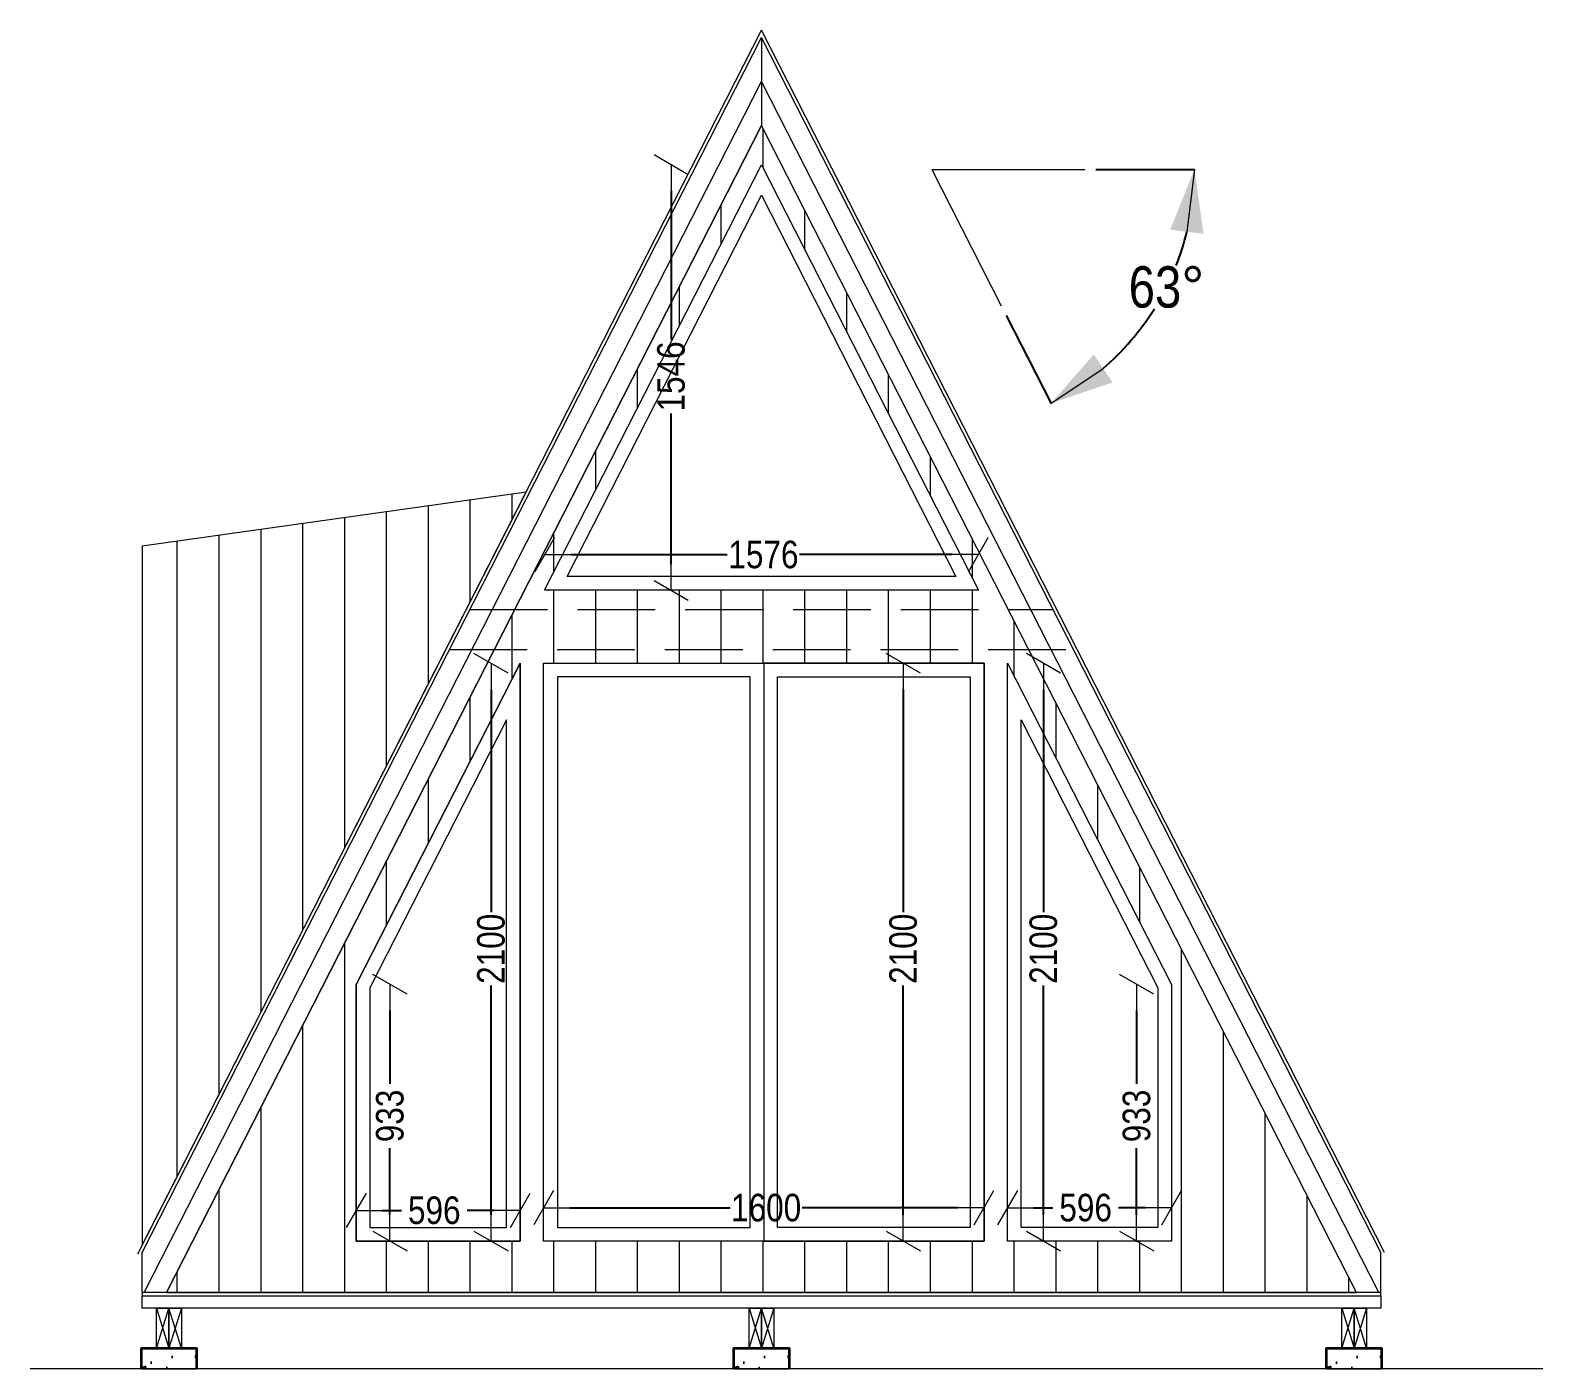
# Model space of a CAD drawing. Header units: millimetres. Extents: x -435615 to -398389, y 64121 to 101077.
# Drawn here: x -403884 to -398389, y 88103 to 92967 of the extents above; entities that cross this region are included whole.
import ezdxf

# ---------------------------------------------------------------- set-up
doc = ezdxf.new("R2010")
doc.units = ezdxf.units.MM
doc.header["$MEASUREMENT"] = 0
doc.linetypes.add('Hidden Line', pattern=[391.222223, 282.222223, -109])
for name, color, linetype, lineweight in [('2D Drafting - General_Pen_No__1', 7, 'Continuous', 13), ('2D Drafting - General_Pen_No__6', 5, 'Continuous', 35), ('A-raam_Pen_No__1', 7, 'Continuous', 13), ('vundament_Pen_No__1', 7, 'Continuous', 13), ('vundament_Pen_No__7', 7, 'Continuous', 35)]:
    doc.layers.add(name, color=color, linetype=linetype, lineweight=lineweight)
doc.layers.add('Dimensioning - General', color=7, linetype='Continuous')
doc.styles.add('GENERATED_STYLE_1', font='techl___.ttf')
doc.dimstyles.new('GENERATED_STYLE__3', dxfattribs={"dimtxt": 100, "dimasz": 95, "dimexe": 0.18, "dimexo": 0.0625, "dimgap": 0.09, "dimtad": 0, "dimdec": 0, "dimzin": 0, "dimdsep": 46, "dimtxsty": 'GENERATED_STYLE_1', "dimblk": 'ARROWHEAD_2', "dimblk1": 'ARROWHEAD_2', "dimblk2": 'ARROWHEAD_2', "dimcen": 0.09, "dimse1": 1, "dimse2": 1, "dimclrd": 7, "dimclre": 7, "dimclrt": 7, "dimadec": 0, "dimazin": 0, "dimtfac": 1, "dimtdec": 4, "dimtmove": 0, "dimatfit": 3, "dimfxl": 1, "dimtolj": 1, "dimtzin": 0, "dimarcsym": 0})
doc.dimstyles.new('GENERATED_STYLE__4', dxfattribs={"dimtxt": 100, "dimasz": 95, "dimexe": 0.18, "dimexo": 0.0625, "dimgap": 0.09, "dimtad": 0, "dimtih": 1, "dimtoh": 1, "dimdec": 0, "dimzin": 0, "dimdsep": 46, "dimtxsty": 'GENERATED_STYLE_1', "dimblk": 'ARROWHEAD_2', "dimblk1": 'ARROWHEAD_2', "dimblk2": 'ARROWHEAD_2', "dimcen": 0.09, "dimse1": 1, "dimse2": 1, "dimclrd": 7, "dimclre": 7, "dimclrt": 7, "dimadec": 0, "dimazin": 0, "dimtfac": 1, "dimtdec": 4, "dimtmove": 0, "dimatfit": 3, "dimfxl": 1, "dimtolj": 1, "dimtzin": 0, "dimarcsym": 0})
doc.dimstyles.new('GENERATED_STYLE__5', dxfattribs={"dimtxt": 150, "dimasz": 228, "dimexe": 0.18, "dimexo": 40, "dimgap": 0.09, "dimtad": 1, "dimtih": 1, "dimtoh": 1, "dimdec": 0, "dimzin": 0, "dimdsep": 46, "dimtxsty": 'GENERATED_STYLE_1', "dimblk": 'ARROWHEAD_5', "dimblk1": 'ARROWHEAD_5', "dimblk2": 'ARROWHEAD_5', "dimcen": 0.09, "dimclrd": 7, "dimclre": 7, "dimclrt": 7, "dimadec": 0, "dimazin": 0, "dimtfac": 1, "dimtdec": 4, "dimtmove": 0, "dimatfit": 3, "dimfxl": 1, "dimtolj": 1, "dimtzin": 0, "dimarcsym": 0})
pattern_1 = [(90, (-17573.54, 20649.62), (-152, 0), [])]

# ---------------------------------------------------------------- blocks, each defined once
blk = doc.blocks.new('ARROWHEAD_2')
at = {"color": 0, "linetype": 'Continuous', "lineweight": 0}
for p, q in [((-0.378, -0.655), (0.378, 0.655)), ((0, 0), (-1, 0))]:
    blk.add_line(p, q, dxfattribs=at)
blk = doc.blocks.new('*D320')
at = {"layer": 'Defpoints', "color": 0, "linetype": 'Continuous', "transparency": 16777216}
for p in [(-402209.7, 90666.9), (-402103.8, 90666.9), (-402103.8, 88566.9)]:
    blk.add_point(p, dxfattribs=at)
at = {"layer": 'Dimensioning - General', "color": 7, "linetype": 'Continuous', "lineweight": -2, "transparency": 16777216}
for p, q in [((-402209.7, 90571.9), (-402209.7, 89762.7)), ((-402209.7, 88661.9), (-402209.7, 89495.6))]:
    blk.add_line(p, q, dxfattribs=at)
at = {"layer": 'Dimensioning - General', "color": 7, "linetype": 'Continuous', "lineweight": -2, "transparency": 16777216, "xscale": 95, "yscale": 95, "zscale": 95}
for p, rotation in [((-402209.7, 90666.9), 90), ((-402209.7, 88566.9), 270)]:
    blk.add_blockref('ARROWHEAD_2', p, dxfattribs=dict(at, rotation=rotation))
at = {"layer": 'Dimensioning - General', "color": 7, "linetype": 'Continuous', "lineweight": 13, "transparency": 16777216, "insert": (-402209.7, 89629.1), "char_height": 100, "attachment_point": 5, "rotation": 90, "style": 'GENERATED_STYLE_1'}
blk.add_mtext('\\A1;2100', dxfattribs=at)
blk = doc.blocks.new('*D321')
at = {"layer": 'Defpoints', "color": 0, "linetype": 'Continuous', "transparency": 16777216}
for p in [(-402103.8, 88678.5), (-402699.9, 88566.9), (-402103.8, 88566.9)]:
    blk.add_point(p, dxfattribs=at)
at = {"layer": 'Dimensioning - General', "color": 7, "linetype": 'Continuous', "lineweight": -2, "transparency": 16777216}
for p, q in [((-402604.9, 88678.5), (-402535.3, 88678.5)), ((-402198.8, 88678.5), (-402296.8, 88678.5))]:
    blk.add_line(p, q, dxfattribs=at)
at = {"layer": 'Dimensioning - General', "color": 7, "linetype": 'Continuous', "lineweight": -2, "transparency": 16777216, "xscale": 95, "yscale": 95, "zscale": 95, "rotation": 180}
blk.add_blockref('ARROWHEAD_2', (-402699.9, 88678.5), dxfattribs=at)
at = {"layer": 'Dimensioning - General', "color": 7, "linetype": 'Continuous', "lineweight": -2, "transparency": 16777216, "xscale": 95, "yscale": 95, "zscale": 95}
blk.add_blockref('ARROWHEAD_2', (-402103.8, 88678.5), dxfattribs=at)
at = {"layer": 'Dimensioning - General', "color": 7, "linetype": 'Continuous', "lineweight": 13, "transparency": 16777216, "insert": (-402416, 88678.5), "char_height": 100, "attachment_point": 5, "style": 'GENERATED_STYLE_1'}
blk.add_mtext('\\A1;596', dxfattribs=at)
blk = doc.blocks.new('*D322')
at = {"layer": 'Defpoints', "color": 0, "linetype": 'Continuous', "transparency": 16777216}
for p in [(-402699.9, 89499.8), (-402577.1, 89499.8), (-402699.9, 88566.9)]:
    blk.add_point(p, dxfattribs=at)
at = {"layer": 'Dimensioning - General', "color": 7, "linetype": 'Continuous', "lineweight": -2, "transparency": 16777216}
for p, q in [((-402577.1, 89404.8), (-402577.1, 89138.6)), ((-402577.1, 88661.9), (-402577.1, 88904.7))]:
    blk.add_line(p, q, dxfattribs=at)
at = {"layer": 'Dimensioning - General', "color": 7, "linetype": 'Continuous', "lineweight": -2, "transparency": 16777216, "xscale": 95, "yscale": 95, "zscale": 95}
for p, rotation in [((-402577.1, 89499.8), 90), ((-402577.1, 88566.9), 270)]:
    blk.add_blockref('ARROWHEAD_2', p, dxfattribs=dict(at, rotation=rotation))
at = {"layer": 'Dimensioning - General', "color": 7, "linetype": 'Continuous', "lineweight": 13, "transparency": 16777216, "insert": (-402577.1, 89021.7), "char_height": 100, "attachment_point": 5, "rotation": 90, "style": 'GENERATED_STYLE_1'}
blk.add_mtext('\\A1;933', dxfattribs=at)
blk = doc.blocks.new('*D323')
at = {"layer": 'Defpoints', "color": 0, "linetype": 'Continuous', "transparency": 16777216}
for p in [(-400439.4, 91061.5), (-402015.1, 90931.9), (-400439.4, 90931.9)]:
    blk.add_point(p, dxfattribs=at)
at = {"layer": 'Dimensioning - General', "color": 7, "linetype": 'Continuous', "lineweight": -2, "transparency": 16777216}
for p, q in [((-401920.1, 91061.5), (-401351.9, 91061.5)), ((-400534.4, 91061.5), (-401088.8, 91061.5))]:
    blk.add_line(p, q, dxfattribs=at)
at = {"layer": 'Dimensioning - General', "color": 7, "linetype": 'Continuous', "lineweight": -2, "transparency": 16777216, "xscale": 95, "yscale": 95, "zscale": 95, "rotation": 180}
blk.add_blockref('ARROWHEAD_2', (-402015.1, 91061.5), dxfattribs=at)
at = {"layer": 'Dimensioning - General', "color": 7, "linetype": 'Continuous', "lineweight": -2, "transparency": 16777216, "xscale": 95, "yscale": 95, "zscale": 95}
blk.add_blockref('ARROWHEAD_2', (-400439.4, 91061.5), dxfattribs=at)
at = {"layer": 'Dimensioning - General', "color": 7, "linetype": 'Continuous', "lineweight": 13, "transparency": 16777216, "insert": (-401220.3, 91061.5), "char_height": 100, "attachment_point": 5, "style": 'GENERATED_STYLE_1'}
blk.add_mtext('\\A1;1576', dxfattribs=at)
blk = doc.blocks.new('*D324')
at = {"layer": 'Defpoints', "color": 0, "linetype": 'Continuous', "transparency": 16777216}
for p in [(-401555.6, 92478.2), (-401227.3, 92478.2), (-400439.4, 90931.9)]:
    blk.add_point(p, dxfattribs=at)
at = {"layer": 'Dimensioning - General', "color": 7, "linetype": 'Continuous', "lineweight": -2, "transparency": 16777216}
for p, q in [((-401555.6, 92383.2), (-401555.6, 91843.7)), ((-401555.6, 91026.9), (-401555.6, 91574.5))]:
    blk.add_line(p, q, dxfattribs=at)
at = {"layer": 'Dimensioning - General', "color": 7, "linetype": 'Continuous', "lineweight": -2, "transparency": 16777216, "xscale": 95, "yscale": 95, "zscale": 95}
for p, rotation in [((-401555.6, 92478.2), 90), ((-401555.6, 90931.9), 270)]:
    blk.add_blockref('ARROWHEAD_2', p, dxfattribs=dict(at, rotation=rotation))
at = {"layer": 'Dimensioning - General', "color": 7, "linetype": 'Continuous', "lineweight": 13, "transparency": 16777216, "insert": (-401555.6, 91709.1), "char_height": 100, "attachment_point": 5, "rotation": 90, "style": 'GENERATED_STYLE_1'}
blk.add_mtext('\\A1;1546', dxfattribs=at)
blk = doc.blocks.new('*D325')
at = {"layer": 'Defpoints', "color": 0, "linetype": 'Continuous', "transparency": 16777216}
for p in [(-400333.8, 90666.9), (-400203.1, 90666.9), (-400333.8, 88566.9)]:
    blk.add_point(p, dxfattribs=at)
at = {"layer": 'Dimensioning - General', "color": 7, "linetype": 'Continuous', "lineweight": -2, "transparency": 16777216}
for p, q in [((-400203.1, 90571.9), (-400203.1, 89762.7)), ((-400203.1, 88661.9), (-400203.1, 89495.6))]:
    blk.add_line(p, q, dxfattribs=at)
at = {"layer": 'Dimensioning - General', "color": 7, "linetype": 'Continuous', "lineweight": -2, "transparency": 16777216, "xscale": 95, "yscale": 95, "zscale": 95}
for p, rotation in [((-400203.1, 90666.9), 90), ((-400203.1, 88566.9), 270)]:
    blk.add_blockref('ARROWHEAD_2', p, dxfattribs=dict(at, rotation=rotation))
at = {"layer": 'Dimensioning - General', "color": 7, "linetype": 'Continuous', "lineweight": 13, "transparency": 16777216, "insert": (-400203.1, 89629.1), "char_height": 100, "attachment_point": 5, "rotation": 90, "style": 'GENERATED_STYLE_1'}
blk.add_mtext('\\A1;2100', dxfattribs=at)
blk = doc.blocks.new('*D326')
at = {"layer": 'Defpoints', "color": 0, "linetype": 'Continuous', "transparency": 16777216}
for p in [(-399737.8, 88688), (-400333.8, 88566.9), (-399737.8, 88566.9)]:
    blk.add_point(p, dxfattribs=at)
at = {"layer": 'Dimensioning - General', "color": 7, "linetype": 'Continuous', "lineweight": -2, "transparency": 16777216}
for p, q in [((-400238.8, 88688), (-400169.2, 88688)), ((-399832.8, 88688), (-399930.7, 88688))]:
    blk.add_line(p, q, dxfattribs=at)
at = {"layer": 'Dimensioning - General', "color": 7, "linetype": 'Continuous', "lineweight": -2, "transparency": 16777216, "xscale": 95, "yscale": 95, "zscale": 95, "rotation": 180}
blk.add_blockref('ARROWHEAD_2', (-400333.8, 88688), dxfattribs=at)
at = {"layer": 'Dimensioning - General', "color": 7, "linetype": 'Continuous', "lineweight": -2, "transparency": 16777216, "xscale": 95, "yscale": 95, "zscale": 95}
blk.add_blockref('ARROWHEAD_2', (-399737.8, 88688), dxfattribs=at)
at = {"layer": 'Dimensioning - General', "color": 7, "linetype": 'Continuous', "lineweight": 13, "transparency": 16777216, "insert": (-400049.9, 88688), "char_height": 100, "attachment_point": 5, "style": 'GENERATED_STYLE_1'}
blk.add_mtext('\\A1;596', dxfattribs=at)
blk = doc.blocks.new('*D327')
at = {"layer": 'Defpoints', "color": 0, "linetype": 'Continuous', "transparency": 16777216}
for p in [(-399864.7, 89499.8), (-399737.8, 89499.8), (-399737.8, 88566.9)]:
    blk.add_point(p, dxfattribs=at)
at = {"layer": 'Dimensioning - General', "color": 7, "linetype": 'Continuous', "lineweight": -2, "transparency": 16777216}
for p, q in [((-399864.7, 89404.8), (-399864.7, 89138.6)), ((-399864.7, 88661.9), (-399864.7, 88904.7))]:
    blk.add_line(p, q, dxfattribs=at)
at = {"layer": 'Dimensioning - General', "color": 7, "linetype": 'Continuous', "lineweight": -2, "transparency": 16777216, "xscale": 95, "yscale": 95, "zscale": 95}
for p, rotation in [((-399864.7, 89499.8), 90), ((-399864.7, 88566.9), 270)]:
    blk.add_blockref('ARROWHEAD_2', p, dxfattribs=dict(at, rotation=rotation))
at = {"layer": 'Dimensioning - General', "color": 7, "linetype": 'Continuous', "lineweight": 13, "transparency": 16777216, "insert": (-399864.7, 89021.7), "char_height": 100, "attachment_point": 5, "rotation": 90, "style": 'GENERATED_STYLE_1'}
blk.add_mtext('\\A1;933', dxfattribs=at)
blk = doc.blocks.new('*D328')
at = {"layer": 'Defpoints', "color": 0, "linetype": 'Continuous', "transparency": 16777216}
for p in [(-400418.8, 88688), (-402018.8, 88566.9), (-400418.8, 88566.9)]:
    blk.add_point(p, dxfattribs=at)
at = {"layer": 'Dimensioning - General', "color": 7, "linetype": 'Continuous', "lineweight": -2, "transparency": 16777216}
for p, q in [((-401923.8, 88688), (-401341.6, 88688)), ((-400513.8, 88688), (-401079.3, 88688))]:
    blk.add_line(p, q, dxfattribs=at)
at = {"layer": 'Dimensioning - General', "color": 7, "linetype": 'Continuous', "lineweight": -2, "transparency": 16777216, "xscale": 95, "yscale": 95, "zscale": 95, "rotation": 180}
blk.add_blockref('ARROWHEAD_2', (-402018.8, 88688), dxfattribs=at)
at = {"layer": 'Dimensioning - General', "color": 7, "linetype": 'Continuous', "lineweight": -2, "transparency": 16777216, "xscale": 95, "yscale": 95, "zscale": 95}
blk.add_blockref('ARROWHEAD_2', (-400418.8, 88688), dxfattribs=at)
at = {"layer": 'Dimensioning - General', "color": 7, "linetype": 'Continuous', "lineweight": 13, "transparency": 16777216, "insert": (-401210.5, 88688), "char_height": 100, "attachment_point": 5, "style": 'GENERATED_STYLE_1'}
blk.add_mtext('\\A1;1600', dxfattribs=at)
blk = doc.blocks.new('*D329')
at = {"layer": 'Defpoints', "color": 0, "linetype": 'Continuous', "transparency": 16777216}
for p in [(-400712.5, 90666.9), (-400418.8, 90666.9), (-400418.8, 88566.9)]:
    blk.add_point(p, dxfattribs=at)
at = {"layer": 'Dimensioning - General', "color": 7, "linetype": 'Continuous', "lineweight": -2, "transparency": 16777216}
for p, q in [((-400712.5, 90571.9), (-400712.5, 89762.7)), ((-400712.5, 88661.9), (-400712.5, 89495.6))]:
    blk.add_line(p, q, dxfattribs=at)
at = {"layer": 'Dimensioning - General', "color": 7, "linetype": 'Continuous', "lineweight": -2, "transparency": 16777216, "xscale": 95, "yscale": 95, "zscale": 95}
for p, rotation in [((-400712.5, 90666.9), 90), ((-400712.5, 88566.9), 270)]:
    blk.add_blockref('ARROWHEAD_2', p, dxfattribs=dict(at, rotation=rotation))
at = {"layer": 'Dimensioning - General', "color": 7, "linetype": 'Continuous', "lineweight": 13, "transparency": 16777216, "insert": (-400712.5, 89629.1), "char_height": 100, "attachment_point": 5, "rotation": 90, "style": 'GENERATED_STYLE_1'}
blk.add_mtext('\\A1;2100', dxfattribs=at)
blk = doc.blocks.new('ARROWHEAD_5')
at = {"linetype": 'Continuous', "lineweight": 0}
blk.add_hatch(color=0, dxfattribs=at).paths.add_polyline_path([(-1, 0.2679), (0, 0), (-1, -0.2679)])
at = {"color": 0, "linetype": 'Continuous', "lineweight": 0}
blk.add_line((0, 0), (-1, 0), dxfattribs=at)
blk = doc.blocks.new('*D345')
at = {"layer": 'Defpoints', "color": 0, "linetype": 'Continuous', "transparency": 16777216}
for p in [(-400608.9, 92461.1), (-400053.3, 92461.1), (-400356.7, 91966.1), (-399899.9, 91822.7)]:
    blk.add_point(p, dxfattribs=at)
at = {"layer": 'Dimensioning - General', "color": 7, "linetype": 'Continuous', "lineweight": -2, "transparency": 16777216}
for p, q in [((-400013.3, 92461.1), (-399654.7, 92461.1)), ((-400338.5, 91930.4), (-400175.7, 91610.9))]:
    blk.add_line(p, q, dxfattribs=at)
for start, end in [(338.5142, 346.2736), (310.7264, 327.9546)]:
    blk.add_arc((-400608.9, 92461.1), 954, start, end, dxfattribs=at)
at = {"layer": 'Dimensioning - General', "color": 7, "linetype": 'Continuous', "lineweight": -2, "transparency": 16777216, "xscale": 228, "yscale": 228, "zscale": 228}
for p, rotation in [((-399654.9, 92461.1), 83.13680266458098), ((-400175.8, 91611.1), 213.8631973354218)]:
    blk.add_blockref('ARROWHEAD_5', p, dxfattribs=dict(at, rotation=rotation))
at = {"layer": 'Dimensioning - General', "color": 7, "linetype": 'Continuous', "lineweight": 13, "transparency": 16777216, "insert": (-399756.2, 92033.3), "char_height": 150, "attachment_point": 5, "style": 'GENERATED_STYLE_1'}
blk.add_mtext('\\A1;63°', dxfattribs=at)

msp = doc.modelspace()

# ---------------------------------------------------------------- hatches: boundary and pattern name
at = {"layer": '2D Drafting - General_Pen_No__1', "linetype": 'Continuous', "lineweight": 13}
h = msp.add_hatch(dxfattribs=at)
h.set_pattern_fill('PLANK_FLOOR_VERT', style=0, pattern_type=2)
h.set_pattern_definition(pattern_1)
h.paths.add_polyline_path([(-401227.3, 92621.4), (-403388.4, 88379.9), (-399066.1, 88379.9)])
h.paths.add_polyline_path([(-402018.8, 88566.9), (-402018.8, 90666.9), (-400418.8, 90666.9), (-400418.8, 88566.9)], flags=16)
h.paths.add_polyline_path([(-402015.1, 90931.9), (-401227.3, 92478.2), (-400439.4, 90931.9)], flags=16)
h.paths.add_polyline_path([(-400333.8, 90666.9), (-399737.8, 89499.8), (-399737.8, 88566.9), (-400333.8, 88566.9)], flags=16)
h.paths.add_polyline_path([(-402699.9, 89499.8), (-402103.8, 90666.9), (-402103.8, 88566.9), (-402699.9, 88566.9)], flags=16)
h = msp.add_hatch(dxfattribs=at)
h.set_pattern_fill('PLANK_FLOOR_VERT', style=0, pattern_type=2)
h.set_pattern_definition(pattern_1)
h.paths.add_polyline_path([(-403477.3, 91092.3), (-403477.3, 88551.6), (-402082.7, 91288.3)])
at = {"layer": 'vundament_Pen_No__7', "linetype": 'Continuous', "lineweight": 35}
h = msp.add_hatch(dxfattribs=at)
h.set_pattern_fill('AR_CONC', style=0, pattern_type=2)
h.set_pattern_definition([(50, (-2250296.79, -592287.12), (-182.184669, 15.939086), [19.05, -209.55]), (355, (-2250296.79, -592287.12), (-35.242826, 191.056643), [15.24, -167.64]), (100.451, (-2250281.6, -592288.45), (146.942502, 175.116688), [16.19, -178.09]), (46.1842, (-2250296.79, -592236.32), (-271.07904, 42.042328), [28.575, -314.325]), (96.6356, (-2250274.2, -592239.82), (237.404234, 247.425556), [24.285, -267.135]), (351.184, (-2250296.79, -592236.32), (237.404606, 247.425118), [22.86, -251.46]), (21, (-2250271.39, -592249.02), (-151.61488, 102.265519), [19.05, -209.55]), (326, (-2250271.39, -592249.02), (61.802028, 184.187966), [15.24, -167.64]), (71.4514, (-2250258.75, -592257.54), (213.41649, 81.922858), [16.19, -178.09]), (37.5, (-2250296.785, -592287.12), (3.0886033, 84.5550389), [0, -165.608, 0, -170.18, 0, -168.275]), (7.5, (-2250296.785, -592287.12), (66.8196625, 100.180575), [0, -97.028, 0, -161.798, 0, -64.135]), (327.5, (-2250353.43, -592287.12), (-135.5905952, 5.728744), [0, -63.5, 0, -198.12, 0, -262.89]), (317.5, (-2250378.83, -592287.12), (148.1291814, 25.426491), [0, -82.55, 0, -131.572, 0, -186.69])])
h.paths.add_polyline_path([(-403279.8, 88177.9), (-403479.8, 88177.9), (-403479.8, 88103), (-403279.8, 88103)])
h = msp.add_hatch(dxfattribs=at)
h.set_pattern_fill('AR_CONC', style=0, pattern_type=2)
h.set_pattern_definition([(50, (-2248144.29, -592287.12), (-182.184669, 15.939086), [19.05, -209.55]), (355, (-2248144.29, -592287.12), (-35.242826, 191.056643), [15.24, -167.64]), (100.451, (-2248129.1, -592288.45), (146.942502, 175.116688), [16.19, -178.09]), (46.1842, (-2248144.29, -592236.32), (-271.07904, 42.042328), [28.575, -314.325]), (96.6356, (-2248121.7, -592239.82), (237.404234, 247.425556), [24.285, -267.135]), (351.184, (-2248144.29, -592236.32), (237.404606, 247.425118), [22.86, -251.46]), (21, (-2248118.89, -592249.02), (-151.61488, 102.265519), [19.05, -209.55]), (326, (-2248118.89, -592249.02), (61.802028, 184.187966), [15.24, -167.64]), (71.4514, (-2248106.25, -592257.54), (213.41649, 81.922858), [16.19, -178.09]), (37.5, (-2248144.285, -592287.12), (3.0886033, 84.5550389), [0, -165.608, 0, -170.18, 0, -168.275]), (7.5, (-2248144.285, -592287.12), (66.8196625, 100.180575), [0, -97.028, 0, -161.798, 0, -64.135]), (327.5, (-2248200.93, -592287.12), (-135.5905952, 5.728744), [0, -63.5, 0, -198.12, 0, -262.89]), (317.5, (-2248226.33, -592287.12), (148.1291814, 25.426491), [0, -82.55, 0, -131.572, 0, -186.69])])
h.paths.add_polyline_path([(-401127.3, 88177.9), (-401327.3, 88177.9), (-401327.3, 88103), (-401127.3, 88103)])
h = msp.add_hatch(dxfattribs=at)
h.set_pattern_fill('AR_CONC', style=0, pattern_type=2)
h.set_pattern_definition([(50, (-2245991.79, -592287.12), (-182.184669, 15.939086), [19.05, -209.55]), (355, (-2245991.79, -592287.12), (-35.242826, 191.056643), [15.24, -167.64]), (100.451, (-2245976.6, -592288.45), (146.942502, 175.116688), [16.19, -178.09]), (46.1842, (-2245991.79, -592236.32), (-271.07904, 42.042328), [28.575, -314.325]), (96.6356, (-2245969.2, -592239.82), (237.404234, 247.425556), [24.285, -267.135]), (351.184, (-2245991.79, -592236.32), (237.404606, 247.425118), [22.86, -251.46]), (21, (-2245966.39, -592249.02), (-151.61488, 102.265519), [19.05, -209.55]), (326, (-2245966.39, -592249.02), (61.802028, 184.187966), [15.24, -167.64]), (71.4514, (-2245953.75, -592257.54), (213.41649, 81.922858), [16.19, -178.09]), (37.5, (-2245991.785, -592287.12), (3.0886033, 84.5550389), [0, -165.608, 0, -170.18, 0, -168.275]), (7.5, (-2245991.785, -592287.12), (66.8196625, 100.180575), [0, -97.028, 0, -161.798, 0, -64.135]), (327.5, (-2246048.43, -592287.12), (-135.5905952, 5.728744), [0, -63.5, 0, -198.12, 0, -262.89]), (317.5, (-2246073.83, -592287.12), (148.1291814, 25.426491), [0, -82.55, 0, -131.572, 0, -186.69])])
h.paths.add_polyline_path([(-398974.8, 88177.9), (-399174.8, 88177.9), (-399174.8, 88103), (-398974.8, 88103)])

# ---------------------------------------------------------------- linework, layer by layer
at = {"layer": '2D Drafting - General_Pen_No__1', "color": 7, "linetype": 'Continuous', "lineweight": 13}
for p, q in [((-403493, 88520.4), (-401227.3, 92967.2)), ((-398963.8, 88525), (-401227.3, 92967.2)), ((-403477.3, 88524.9), (-401227.3, 92940.8)), ((-398977.3, 88524.9), (-401227.3, 92940.8)), ((-401227.3, 92940.8), (-401227.3, 92621.4)), ((-403469.8, 88379.9), (-401227.3, 92781.1)), ((-398984.7, 88379.9), (-401227.3, 92781.1)), ((-403388.4, 88379.9), (-401227.3, 92621.4)), ((-399066.1, 88379.9), (-401227.3, 92621.4)), ((-400608.9, 92461.1), (-400053.3, 92461.1)), ((-400608.9, 92461.1), (-400356.7, 91966.1)), ((-403477.3, 88379.9), (-403477.3, 88524.9)), ((-398977.3, 88379.9), (-398977.3, 88524.9)), ((-403424.8, 88177.9), (-403379.8, 88322.9)), ((-403424.8, 88322.9), (-403379.8, 88177.9)), ((-403334.8, 88177.9), (-403379.8, 88322.9)), ((-403334.8, 88322.9), (-403379.8, 88177.9)), ((-401272.3, 88177.9), (-401227.3, 88322.9)), ((-401272.3, 88322.9), (-401227.3, 88177.9)), ((-401182.3, 88177.9), (-401227.3, 88322.9)), ((-401182.3, 88322.9), (-401227.3, 88177.9)), ((-399119.8, 88177.9), (-399074.8, 88322.9)), ((-399119.8, 88322.9), (-399074.8, 88177.9)), ((-399029.8, 88177.9), (-399074.8, 88322.9)), ((-399029.8, 88322.9), (-399074.8, 88177.9)), ((-398389.4, 88103), (-403883.7, 88103))]:
    msp.add_line(p, q, dxfattribs=at)
at = {"layer": '2D Drafting - General_Pen_No__1', "color": 7, "linetype": 'Continuous', "lineweight": 13, "flags": 128}
for points in [[(-401227.3, 92621.4), (-403388.4, 88379.9), (-399066.1, 88379.9)], [(-402015.1, 90931.9), (-401227.3, 92478.2), (-400439.4, 90931.9)], [(-401227.3, 92478.2), (-400439.4, 90931.9), (-402015.1, 90931.9)], [(-401227.3, 92368.1), (-400521, 90981.9), (-401933.5, 90981.9)], [(-403477.3, 91092.3), (-403477.3, 88551.6), (-402082.7, 91288.3)], [(-402699.9, 89499.8), (-402103.8, 90666.9), (-402103.8, 88566.9), (-402699.9, 88566.9)], [(-402103.8, 90666.9), (-402699.9, 89499.8), (-402699.9, 88566.9), (-402103.8, 88566.9)], [(-402018.8, 88566.9), (-402018.8, 90666.9), (-400418.8, 90666.9), (-400418.8, 88566.9)], [(-402018.8, 90666.9), (-401218.8, 90666.9), (-401218.8, 88566.9), (-402018.8, 88566.9)], [(-402018.8, 90666.9), (-400418.8, 90666.9), (-400418.8, 88566.9), (-402018.8, 88566.9)], [(-400418.8, 90666.9), (-401218.8, 90666.9), (-401218.8, 88566.9), (-400418.8, 88566.9)], [(-400333.8, 90666.9), (-399737.8, 89499.8), (-399737.8, 88566.9), (-400333.8, 88566.9)], [(-400333.8, 90666.9), (-399737.8, 89499.8), (-399737.8, 88566.9), (-400333.8, 88566.9)], [(-401268.8, 90616.9), (-401968.8, 90616.9), (-401968.8, 88616.9), (-401268.8, 88616.9)], [(-401168.8, 90616.9), (-400468.8, 90616.9), (-400468.8, 88616.9), (-401168.8, 88616.9)], [(-402153.8, 90461.4), (-402649.9, 89487.8), (-402649.9, 88616.9), (-402153.8, 88616.9)], [(-400283.8, 90461.4), (-399787.8, 89487.8), (-399787.8, 88616.9), (-400283.8, 88616.9)], [(-403477.3, 88367.9), (-398977.3, 88367.9), (-398977.3, 88379.9), (-403477.3, 88379.9)], [(-403477.3, 88367.9), (-398977.3, 88367.9), (-398977.3, 88322.9), (-403477.3, 88322.9)], [(-403424.8, 88322.9), (-403379.8, 88322.9), (-403379.8, 88177.9), (-403424.8, 88177.9)], [(-403379.8, 88322.9), (-403334.8, 88322.9), (-403334.8, 88177.9), (-403379.8, 88177.9)], [(-401272.3, 88322.9), (-401227.3, 88322.9), (-401227.3, 88177.9), (-401272.3, 88177.9)], [(-401227.3, 88322.9), (-401182.3, 88322.9), (-401182.3, 88177.9), (-401227.3, 88177.9)], [(-399119.8, 88322.9), (-399074.8, 88322.9), (-399074.8, 88177.9), (-399119.8, 88177.9)], [(-399074.8, 88322.9), (-399029.8, 88322.9), (-399029.8, 88177.9), (-399074.8, 88177.9)]]:
    msp.add_lwpolyline(points, close=True, dxfattribs=at)
at = {"layer": '2D Drafting - General_Pen_No__6', "color": 5, "linetype": 'Continuous', "lineweight": 35, "flags": 128}
for points in [[(-403479.8, 88103), (-403479.8, 88177.9), (-403279.8, 88177.9), (-403279.8, 88103)], [(-401327.3, 88103), (-401327.3, 88177.9), (-401127.3, 88177.9), (-401127.3, 88103)], [(-399174.8, 88103), (-399174.8, 88177.9), (-398974.8, 88177.9), (-398974.8, 88103)]]:
    msp.add_lwpolyline(points, dxfattribs=at)
at = {"layer": 'A-raam_Pen_No__1', "color": 7, "linetype": 'Hidden Line', "lineweight": 13}
for p, q in [((-402286.5, 90861.9), (-400168, 90861.9)), ((-402360.4, 90716.9), (-400094.1, 90716.9))]:
    msp.add_line(p, q, dxfattribs=at)
at = {"layer": 'vundament_Pen_No__1', "color": 7, "linetype": 'Continuous', "lineweight": 13, "flags": 128}
for points in [[(-403279.8, 88177.9), (-403479.8, 88177.9), (-403479.8, 88103), (-403279.8, 88103)], [(-401127.3, 88177.9), (-401327.3, 88177.9), (-401327.3, 88103), (-401127.3, 88103)], [(-398974.8, 88177.9), (-399174.8, 88177.9), (-399174.8, 88103), (-398974.8, 88103)]]:
    msp.add_lwpolyline(points, close=True, dxfattribs=at)

# ---------------------------------------------------------------- dimensions: what is measured, and where the dimension line sits
at = {"layer": 'Dimensioning - General', "color": 7, "linetype": 'Continuous', "lineweight": 13}
for base, p1, p2, picture, middle in [((-401555.6, 92478.2), (-400439.4, 90931.9), (-401227.3, 92478.2), '*D324', (-401555.6, 91709.1)), ((-402209.7, 90666.9), (-402103.8, 88566.9), (-402103.8, 90666.9), '*D320', (-402209.7, 89629.1)), ((-400712.5, 90666.9), (-400418.8, 88566.9), (-400418.8, 90666.9), '*D329', (-400712.5, 89629.1)), ((-400203.1, 90666.9), (-400333.8, 88566.9), (-400333.8, 90666.9), '*D325', (-400203.1, 89629.1)), ((-402577.1, 89499.8), (-402699.9, 88566.9), (-402699.9, 89499.8), '*D322', (-402577.1, 89021.7)), ((-399864.7, 89499.8), (-399737.8, 88566.9), (-399737.8, 89499.8), '*D327', (-399864.7, 89021.7))]:
    dim = msp.add_linear_dim(base=base, p1=p1, p2=p2, angle=90, dimstyle='GENERATED_STYLE__3', dxfattribs=at)
    dim.commit()
    dim.dimension.update_dxf_attribs({"geometry": picture, "text_midpoint": middle, "dimtype": 160, "text_rotation": 90})
dim = msp.add_angular_dim_3p(base=(-399899.9, 91822.7), center=(-400608.9, 92461.1), p1=(-400053.3, 92461.1), p2=(-400356.7, 91966.1), dimstyle='GENERATED_STYLE__5', dxfattribs=at)
dim.commit()
dim.dimension.update_dxf_attribs({"geometry": '*D345', "text_midpoint": (-399756.2, 92033.3), "dimtype": 165})
for base, p1, p2, picture, middle in [((-400439.4, 91061.5), (-402015.1, 90931.9), (-400439.4, 90931.9), '*D323', (-401220.3, 91061.5)), ((-402103.8, 88678.5), (-402699.9, 88566.9), (-402103.8, 88566.9), '*D321', (-402416, 88678.5)), ((-400418.8, 88688), (-402018.8, 88566.9), (-400418.8, 88566.9), '*D328', (-401210.5, 88688)), ((-399737.8, 88688), (-400333.8, 88566.9), (-399737.8, 88566.9), '*D326', (-400049.9, 88688))]:
    dim = msp.add_linear_dim(base=base, p1=p1, p2=p2, dimstyle='GENERATED_STYLE__4', dxfattribs=at)
    dim.commit()
    dim.dimension.update_dxf_attribs({"geometry": picture, "text_midpoint": middle, "dimtype": 160})

doc.saveas('drawing.dxf')
